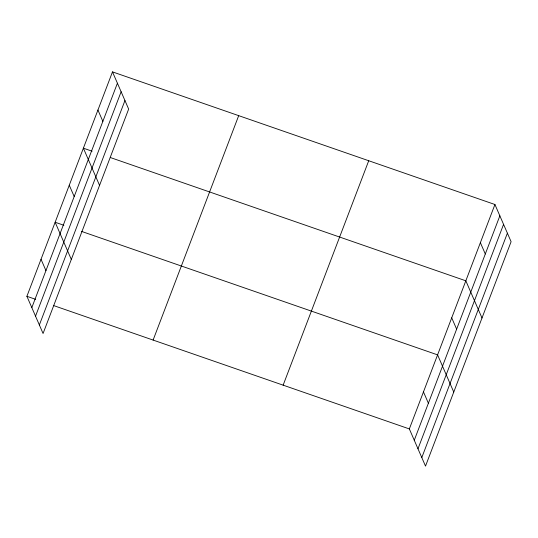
<?xml version="1.0" encoding="UTF-8"?>
<svg xmlns="http://www.w3.org/2000/svg" width="538" height="538" viewBox="0 0 538 538"><rect width="100%" height="100%" fill="white"/><g stroke="black" fill="none" stroke-linecap="round" stroke-linejoin="round"><path stroke-width="0.81" d="M112.489 71.884L128.656 109.073L43.067 333.493L26.9 296.303L112.489 71.884L494.933 204.507L511.1 241.696L425.511 466.116L409.344 428.927L494.933 204.507M31.823 307.635L117.412 83.208M35.535 316.169L121.124 91.742M39.361 324.959L124.951 100.539M153.108 340.07L238.697 115.65M283.136 385.168L368.725 160.741M414.267 440.259L499.856 215.832M417.979 448.793L503.568 224.366M421.799 457.582L507.388 233.162M92.119 151.218L83.39 148.185L99.557 185.375M110.377 157.547L465.834 280.809L482.001 317.998M63.874 225.274L55.145 222.248L71.312 259.43M81.339 231.333L437.589 354.872L453.756 392.054M26.9 296.303L35.629 299.336M53.887 305.665L409.344 428.927M480.38 242.658L485.303 253.99M451.712 317.844L456.634 329.169M423.467 391.899L428.389 403.224M97.936 110.034L102.866 121.359M69.267 185.22L74.19 196.545M41.023 259.276L45.945 270.601"/></g></svg>
